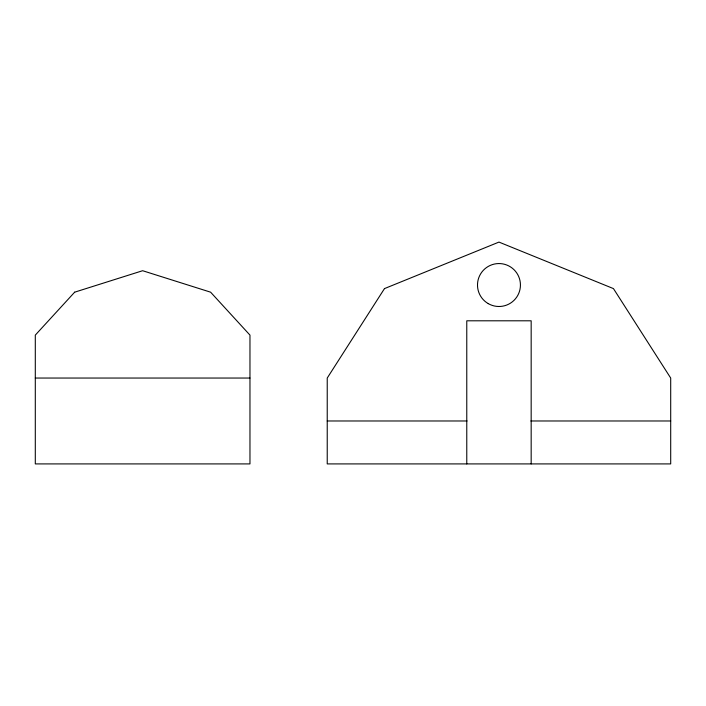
<?xml version="1.0" encoding="UTF-8"?>
<svg xmlns="http://www.w3.org/2000/svg" width="706" height="706" viewBox="0 0 706 706"><rect width="100%" height="100%" fill="white"/><g stroke="black" fill="none" stroke-linecap="round" stroke-linejoin="round"><path stroke-width="1.06" d="M35.3 378.045L249.968 378.045M327.231 420.979L467.045 420.979M530.894 420.979L670.7 420.979M531.168 463.913L531.168 320.798L466.772 320.798L466.772 463.913M384.479 288.604L327.231 378.045L327.231 463.913L670.7 463.913L670.7 378.045L613.452 288.604L498.965 242.087L384.479 288.604M74.659 292.178L35.3 335.112L35.3 463.913L249.968 463.913L249.968 335.112L210.609 292.178L142.63 270.716L74.659 292.178M488.234 303.615A21.462 21.462 0 0 0 520.437 285.021A21.462 21.462 0 0 0 488.234 266.436A21.462 21.462 0 0 0 488.234 303.615"/></g></svg>
